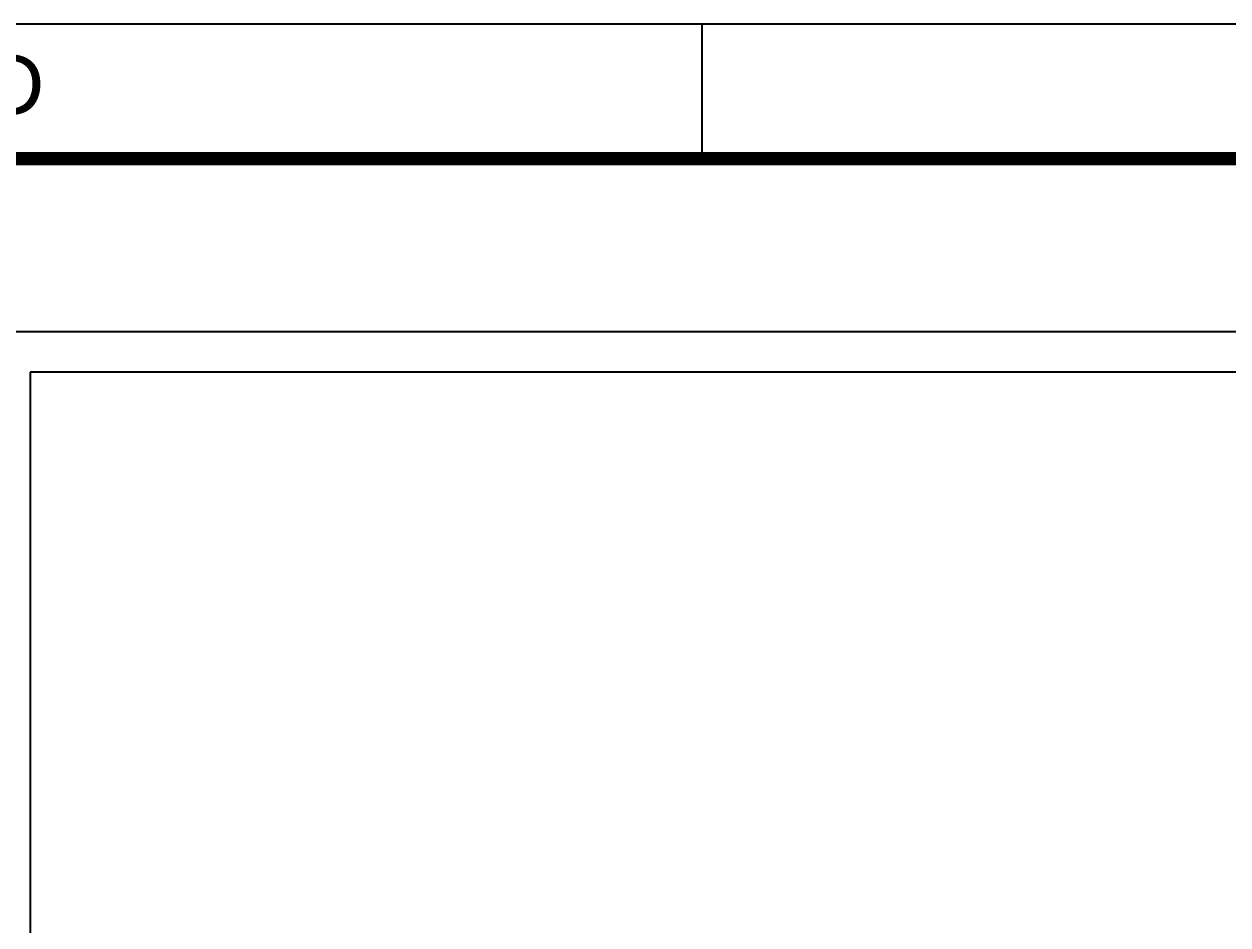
# Model space of a CAD drawing. Header units: millimetres. Extents: x -336 to -33, y -135 to 770.
# Drawn here: x -310.5 to -301.56, y 749.01 to 755.71 of the extents above; entities that cross this region are included whole.
import ezdxf
from ezdxf.enums import TextEntityAlignment as Align

# ---------------------------------------------------------------- set-up
doc = ezdxf.new("R2010")
doc.units = ezdxf.units.MM
doc.header["$LTSCALE"] = 50
doc.header["$MEASUREMENT"] = 0
doc.layers.add('-HIDRO', color=8, linetype='CONTINUOUS')
doc.layers.add("PRANCHA - PROJETU'S", color=7, linetype='CONTINUOUS')
doc.styles.add('ARIAL', font='arial.ttf', dxfattribs={"height": 2})

# ---------------------------------------------------------------- blocks, each defined once
blk = doc.blocks.new('ADFSGASDFG')
at = {"layer": "PRANCHA - PROJETU'S", "color": 1}
for p, q in [((360.6781, 107.3461), (276.5781, 107.3461)), ((307.1781, 106.3461), (307.1781, 107.3461))]:
    blk.add_line(p, q, dxfattribs=at)
at = {"layer": "PRANCHA - PROJETU'S", "color": 4, "const_width": 0.1}
blk.add_lwpolyline([(279.0781, 106.3461), (359.6781, 106.3461), (359.6781, 48.9461), (279.0781, 48.9461)], close=True, dxfattribs=at)
at = {"layer": "PRANCHA - PROJETU'S", "color": 50, "linetype": 'Continuous', "style": 'ARIAL'}
blk.add_text('D', height=0.45, dxfattribs=at).set_placement((302.0653, 106.8961), align=Align.MIDDLE)

msp = doc.modelspace()

# ---------------------------------------------------------------- linework, layer by layer
at = {"layer": '-HIDRO', "linetype": 'Continuous'}
for p, q in [((-296.758, 753.4228), (-310.758, 753.4228)), ((-310.458, 753.1228), (-310.458, 747.1206)), ((-297.058, 753.1228), (-310.458, 753.1228))]:
    msp.add_line(p, q, dxfattribs=at)

# ---------------------------------------------------------------- block references
at = {"layer": "PRANCHA - PROJETU'S", "color": 1}
msp.add_blockref('ADFSGASDFG', (-612.6432, 648.3646), dxfattribs=at)

doc.saveas('drawing.dxf')
